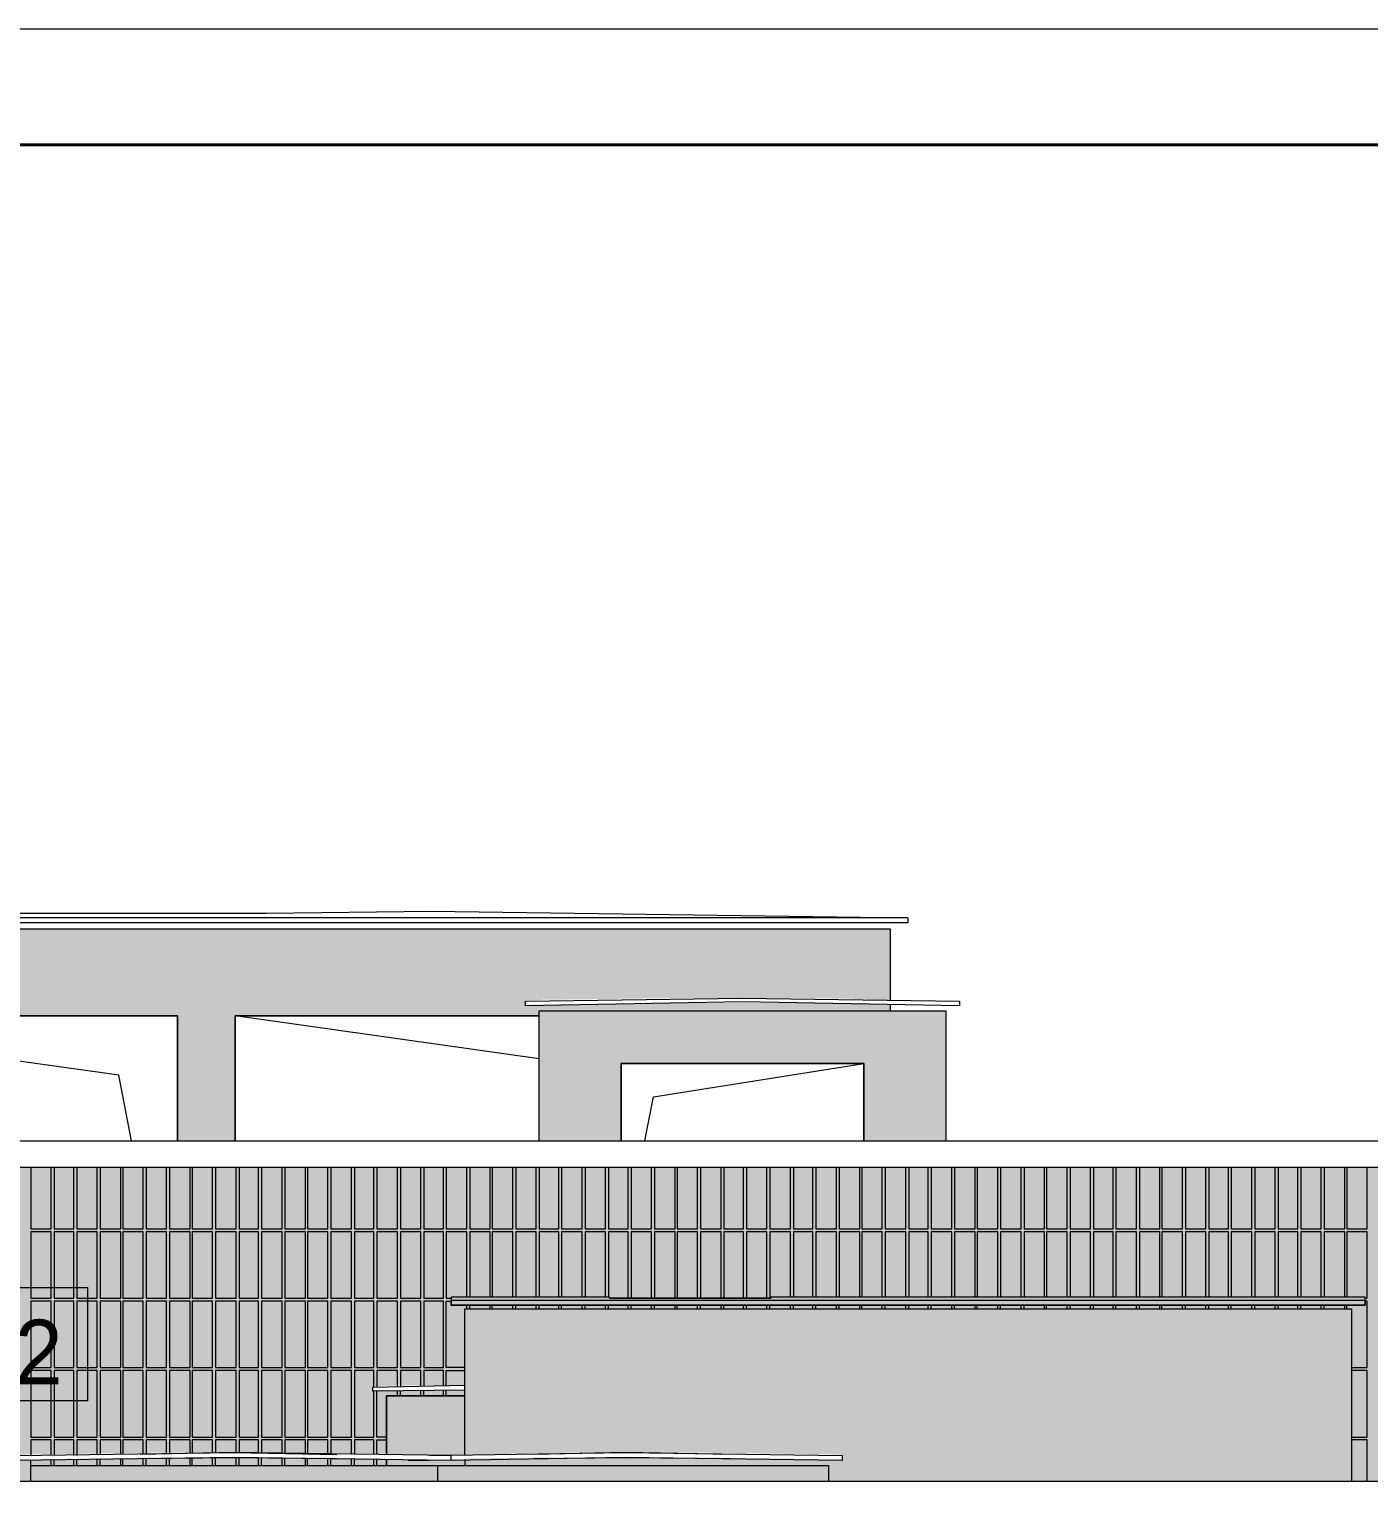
# Model space of a CAD drawing. Header units: millimetres. Extents: x -28928 to 100580, y -22867 to 36490.
# Drawn here: x 62260 to 68056, y 30148 to 36490 of the extents above; entities that cross this region are included whole.
import ezdxf

# ---------------------------------------------------------------- set-up
doc = ezdxf.new("R2010")
doc.units = ezdxf.units.MM
doc.layers.add('PDF _Геометрия', color=7, linetype='Continuous', true_color=0x8f8e8d)
doc.layers.add('PDF _Сплошная заливка', color=7, linetype='Continuous', true_color=0xffffff)
doc.layers.add('PDF _Текст', color=7, linetype='Continuous')

msp = doc.modelspace()

# ---------------------------------------------------------------- hatches: boundary and pattern name
at = {"layer": 'PDF _Сплошная заливка', "true_color": 0x383e42, "transparency": 33554559}
for points in [[(64466.4, 32242.6), (65879.5, 32242.6), (65879.5, 32276.4), (65029.1, 32276.4), (64720.3, 32272.2), (64407.2, 32268), (64407.2, 32289.1), (65050.3, 32297.6), (65625.7, 32297.6), (65879.5, 32293.4), (65879.5, 32598), (60172.2, 32598), (60172.2, 31679.9), (60811.1, 31679.9), (60811.1, 32221.4), (62901.1, 32221.4), (62901.1, 31679.9), (63150.7, 31679.9), (63150.7, 32221.4), (64466.4, 32221.4)], [(65871.1, 32014.1), (65871.1, 31679.9), (66120.6, 31679.9), (66120.6, 32242.6), (64466.4, 32242.6), (64466.4, 31679.9), (64821.8, 31679.9), (64821.8, 32014.1)], [(64491.8, 30309.1), (64144.9, 30304.9), (64144.9, 30275.3), (65718.7, 30275.3), (65718.7, 30207.6), (67876.4, 30207.6), (67876.4, 30952.2), (64144.9, 30952.2), (64144.9, 30321.8), (64610.3, 30330.3), (65151.8, 30330.3), (65778, 30321.8), (65778, 30300.7), (65151.8, 30309.1)]]:
    msp.add_hatch(color=250, dxfattribs=at).paths.add_polyline_path(points)
h = msp.add_hatch(color=250, dxfattribs=at)
h.paths.add_polyline_path([(65879.5, 32289.1), (65985.3, 32289.1), (65985.3, 32598), (65879.5, 32598)])
h.paths.add_polyline_path([(65985.3, 32272.2), (65879.5, 32272.2), (65879.5, 32242.6), (65985.3, 32242.6)])
at = {"layer": 'PDF _Сплошная заливка', "true_color": 0xfae100, "transparency": 33554559}
h = msp.add_hatch(color=2, dxfattribs=at)
h.paths.add_polyline_path([(53386.1, 31434.5), (53386.1, 31003), (53394.5, 31003), (53733, 30664.5), (53733, 31091.8), (53390.3, 31434.5)])
h.paths.add_polyline_path([(53593.4, 30343), (53597.6, 30338.7), (53597.6, 30343)])
h.paths.add_polyline_path([(53589.1, 30347.2), (53593.4, 30343), (53593.4, 30347.2)])
h.paths.add_polyline_path([(53584.9, 30351.4), (53589.1, 30347.2), (53589.1, 30351.4)])
h.paths.add_polyline_path([(53580.7, 30355.7), (53584.9, 30351.4), (53584.9, 30355.7)])
h.paths.add_polyline_path([(53576.4, 30359.9), (53580.7, 30355.7), (53580.7, 30359.9)])
h.paths.add_polyline_path([(53572.2, 30364.1), (53576.4, 30359.9), (53576.4, 30364.1)])
h.paths.add_polyline_path([(53568, 30368.4), (53572.2, 30364.1), (53572.2, 30368.4)])
h.paths.add_polyline_path([(53563.7, 30372.6), (53568, 30368.4), (53568, 30372.6)])
h.paths.add_polyline_path([(53559.5, 30376.8), (53563.7, 30372.6), (53563.7, 30376.8)])
h.paths.add_polyline_path([(53555.3, 30381), (53559.5, 30376.8), (53559.5, 30381)])
h.paths.add_polyline_path([(53551.1, 30385.3), (53555.3, 30381), (53555.3, 30385.3)])
h.paths.add_polyline_path([(53546.8, 30389.5), (53551.1, 30385.3), (53551.1, 30389.5)])
h.paths.add_polyline_path([(53542.6, 30393.7), (53546.8, 30389.5), (53546.8, 30393.7)])
h.paths.add_polyline_path([(53538.4, 30398), (53542.6, 30393.7), (53542.6, 30398)])
h.paths.add_polyline_path([(53534.1, 30402.2), (53538.4, 30398), (53538.4, 30402.2)])
h.paths.add_polyline_path([(53529.9, 30406.4), (53534.1, 30402.2), (53534.1, 30406.4)])
h.paths.add_polyline_path([(53525.7, 30410.7), (53529.9, 30406.4), (53529.9, 30410.7)])
h.paths.add_polyline_path([(53521.4, 30414.9), (53525.7, 30410.7), (53525.7, 30414.9)])
h.paths.add_polyline_path([(53517.2, 30419.1), (53521.4, 30414.9), (53521.4, 30419.1)])
h.paths.add_polyline_path([(53513, 30423.4), (53517.2, 30419.1), (53517.2, 30423.4)])
h.paths.add_polyline_path([(53508.7, 30427.6), (53513, 30423.4), (53513, 30427.6)])
h.paths.add_polyline_path([(53504.5, 30431.8), (53508.7, 30427.6), (53508.7, 30431.8)])
h.paths.add_polyline_path([(53500.3, 30436), (53504.5, 30431.8), (53504.5, 30436)])
h.paths.add_polyline_path([(53496.1, 30440.3), (53500.3, 30436), (53500.3, 30440.3)])
h.paths.add_polyline_path([(53491.8, 30444.5), (53496.1, 30440.3), (53496.1, 30444.5)])
h.paths.add_polyline_path([(53487.6, 30448.7), (53491.8, 30444.5), (53491.8, 30448.7)])
h.paths.add_polyline_path([(53483.4, 30453), (53487.6, 30448.7), (53487.6, 30453)])
h.paths.add_polyline_path([(53479.1, 30457.2), (53483.4, 30453), (53483.4, 30457.2)])
h.paths.add_polyline_path([(53474.9, 30461.4), (53479.1, 30457.2), (53479.1, 30461.4)])
h.paths.add_polyline_path([(53470.7, 30465.7), (53474.9, 30461.4), (53474.9, 30465.7)])
h.paths.add_polyline_path([(53466.4, 30469.9), (53470.7, 30465.7), (53470.7, 30469.9)])
h.paths.add_polyline_path([(53462.2, 30474.1), (53466.4, 30469.9), (53466.4, 30474.1)])
h.paths.add_polyline_path([(53458, 30478.4), (53462.2, 30474.1), (53462.2, 30478.4)])
h.paths.add_polyline_path([(53453.7, 30482.6), (53458, 30478.4), (53458, 30482.6)])
h.paths.add_polyline_path([(53449.5, 30486.8), (53453.7, 30482.6), (53453.7, 30486.8)])
h.paths.add_polyline_path([(53445.3, 30491), (53449.5, 30486.8), (53449.5, 30491)])
h.paths.add_polyline_path([(53441.1, 30495.3), (53445.3, 30491), (53445.3, 30495.3)])
h.paths.add_polyline_path([(53436.8, 30499.5), (53441.1, 30495.3), (53441.1, 30499.5)])
h.paths.add_polyline_path([(53432.6, 30503.7), (53436.8, 30499.5), (53436.8, 30503.7)])
h.paths.add_polyline_path([(53428.4, 30508), (53432.6, 30503.7), (53432.6, 30508)])
h.paths.add_polyline_path([(53424.1, 30512.2), (53428.4, 30508), (53428.4, 30512.2)])
h.paths.add_polyline_path([(53419.9, 30516.4), (53424.1, 30512.2), (53424.1, 30516.4)])
h.paths.add_polyline_path([(53415.7, 30520.7), (53419.9, 30516.4), (53419.9, 30520.7)])
h.paths.add_polyline_path([(53411.4, 30524.9), (53415.7, 30520.7), (53415.7, 30524.9)])
h.paths.add_polyline_path([(53407.2, 30529.1), (53411.4, 30524.9), (53411.4, 30529.1)])
h.paths.add_polyline_path([(69488.4, 30486.8), (69488.4, 30474.1), (69793, 30474.1), (69793, 30486.8)])
h.paths.add_polyline_path([(53716.1, 30220.3), (53720.3, 30216), (53720.3, 30220.3)])
h.paths.add_polyline_path([(53711.8, 30224.5), (53716.1, 30220.3), (53716.1, 30224.5)])
h.paths.add_polyline_path([(53707.6, 30228.7), (53711.8, 30224.5), (53711.8, 30228.7)])
h.paths.add_polyline_path([(53703.4, 30233), (53707.6, 30228.7), (53707.6, 30233)])
h.paths.add_polyline_path([(53699.1, 30237.2), (53703.4, 30233), (53703.4, 30237.2)])
h.paths.add_polyline_path([(53694.9, 30241.4), (53699.1, 30237.2), (53699.1, 30241.4)])
h.paths.add_polyline_path([(53690.7, 30245.7), (53694.9, 30241.4), (53694.9, 30245.7)])
h.paths.add_polyline_path([(53686.4, 30249.9), (53690.7, 30245.7), (53690.7, 30249.9)])
h.paths.add_polyline_path([(53682.2, 30254.1), (53686.4, 30249.9), (53686.4, 30254.1)])
h.paths.add_polyline_path([(53678, 30258.4), (53682.2, 30254.1), (53682.2, 30258.4)])
h.paths.add_polyline_path([(53673.7, 30262.6), (53678, 30258.4), (53678, 30262.6)])
h.paths.add_polyline_path([(53669.5, 30266.8), (53673.7, 30262.6), (53673.7, 30266.8)])
h.paths.add_polyline_path([(53665.3, 30271), (53669.5, 30266.8), (53669.5, 30271)])
h.paths.add_polyline_path([(53661.1, 30275.3), (53665.3, 30271), (53665.3, 30275.3)])
h.paths.add_polyline_path([(53656.8, 30279.5), (53661.1, 30275.3), (53661.1, 30279.5)])
h.paths.add_polyline_path([(53652.6, 30283.7), (53656.8, 30279.5), (53656.8, 30283.7)])
h.paths.add_polyline_path([(53648.4, 30288), (53652.6, 30283.7), (53652.6, 30288)])
h.paths.add_polyline_path([(53644.1, 30292.2), (53648.4, 30288), (53648.4, 30292.2)])
h.paths.add_polyline_path([(53639.9, 30296.4), (53644.1, 30292.2), (53644.1, 30296.4)])
h.paths.add_polyline_path([(53635.7, 30300.7), (53639.9, 30296.4), (53639.9, 30300.7)])
h.paths.add_polyline_path([(53631.4, 30304.9), (53635.7, 30300.7), (53635.7, 30304.9)])
h.paths.add_polyline_path([(53627.2, 30309.1), (53631.4, 30304.9), (53631.4, 30309.1)])
h.paths.add_polyline_path([(53623, 30313.4), (53627.2, 30309.1), (53627.2, 30313.4)])
h.paths.add_polyline_path([(53618.7, 30317.6), (53623, 30313.4), (53623, 30317.6)])
h.paths.add_polyline_path([(53614.5, 30321.8), (53618.7, 30317.6), (53618.7, 30321.8)])
h.paths.add_polyline_path([(53610.3, 30326), (53614.5, 30321.8), (53614.5, 30326)])
h.paths.add_polyline_path([(53606.1, 30330.3), (53610.3, 30326), (53610.3, 30330.3)])
h.paths.add_polyline_path([(53601.8, 30334.5), (53606.1, 30330.3), (53606.1, 30334.5)])
h.paths.add_polyline_path([(69488.4, 30664.5), (69488.4, 30656), (69793, 30656), (69793, 30664.5)])
h.paths.add_polyline_path([(69488.4, 30427.6), (69488.4, 30414.9), (69793, 30414.9), (69793, 30427.6)])
h.paths.add_polyline_path([(53386.1, 30948), (53386.1, 30537.6), (53407.2, 30537.6), (53733, 30211.8), (53733, 30609.5), (53394.5, 30948)])
h.paths.add_polyline_path([(69488.4, 30546), (69488.4, 30537.6), (69793, 30537.6), (69793, 30546)])
h.paths.add_polyline_path([(51960.3, 31421.8), (51960.3, 31400.7), (52633, 31400.7), (52633, 31421.8)])
h.paths.add_polyline_path([(69488.4, 30605.3), (69488.4, 30596.8), (69793, 30596.8), (69793, 30605.3)])
h.paths.add_polyline_path([(52793.7, 31434.5), (52793.7, 31421.8), (52671.1, 31421.8), (52671.1, 31400.7), (52734.5, 31400.7), (52734.5, 31007.2), (53348, 31007.2), (53348, 31434.5)])
h.paths.add_polyline_path([(69488.4, 30728), (69488.4, 30715.3), (69793, 30715.3), (69793, 30728)])
h.paths.add_polyline_path([(54101.1, 30207.6), (54101.1, 30237.2), (53775.3, 30563), (53771.1, 30563), (53771.1, 30207.6)])
h.paths.add_polyline_path([(69488.4, 30795.7), (69488.4, 30774.5), (69793, 30774.5), (69793, 30795.7)])
h.paths.add_polyline_path([(70186.4, 30296.4), (68223.4, 30296.4), (68223.4, 30330.3), (68841.1, 30330.3), (69090.7, 30326), (69090.7, 30330.3), (69094.9, 30359.9), (69196.4, 30368.4), (69158.4, 30372.6), (69166.8, 30376.8), (69204.9, 30414.9), (69399.5, 30414.9), (69399.5, 30427.6), (69158.4, 30431.8), (69166.8, 30436), (69204.9, 30474.1), (69399.5, 30474.1), (69399.5, 30486.8), (69158.4, 30491), (69204.9, 30537.6), (69399.5, 30537.6), (69399.5, 30546), (69158.4, 30550.3), (69204.9, 30596.8), (69399.5, 30596.8), (69399.5, 30605.3), (69158.4, 30609.5), (69204.9, 30656), (69399.5, 30656), (69399.5, 30668.7), (69158.4, 30673), (69166.8, 30677.2), (69204.9, 30715.3), (69399.5, 30715.3), (69399.5, 30728), (69158.4, 30732.2), (69166.8, 30736.4), (69204.9, 30774.5), (69399.5, 30774.5), (69399.5, 30795.7), (69116.1, 30799.9), (69120.3, 30850.7), (69133, 30854.9), (69141.4, 30859.1), (69154.1, 30863.4), (69171.1, 30871.8), (69183.7, 30876), (69192.2, 30880.3), (69204.9, 30884.5), (69221.8, 30893), (69234.5, 30897.2), (69251.4, 30905.7), (69264.1, 30909.9), (69272.6, 30914.1), (69285.3, 30918.4), (69302.2, 30926.8), (69314.9, 30931), (69323.4, 30935.3), (69336.1, 30939.5), (69353, 30948), (69365.7, 30952.2), (69382.6, 30960.7), (69395.3, 30964.9), (69403.7, 30969.1), (69416.4, 30973.4), (69433.4, 30981.8), (69446.1, 30986), (69454.5, 30990.3), (69467.2, 30994.5), (69484.1, 31003), (69496.8, 31007.2), (69513.7, 31015.7), (69526.4, 31019.9), (69534.9, 31024.1), (69547.6, 31028.4), (69564.5, 31036.8), (69577.2, 31041), (69585.7, 31045.3), (69598.4, 31049.5), (69615.3, 31058), (69628, 31062.2), (69636.4, 31066.4), (69657.6, 31066.4), (69666.1, 31062.2), (69678.7, 31058), (69695.7, 31049.5), (69708.4, 31045.3), (69725.3, 31036.8), (69738, 31032.6), (69746.4, 31028.4), (69759.1, 31024.1), (69776.1, 31015.7), (69788.7, 31011.4), (69805.7, 31003), (69818.4, 30998.7), (69835.3, 30990.3), (69848, 30986), (69856.4, 30981.8), (69869.1, 30977.6), (69886.1, 30969.1), (69898.7, 30964.9), (69915.7, 30956.4), (69928.4, 30952.2), (69945.3, 30943.7), (69958, 30939.5), (69966.4, 30935.3), (69979.1, 30931), (69996.1, 30922.6), (70008.7, 30918.4), (70025.7, 30909.9), (70038.4, 30905.7), (70055.3, 30897.2), (70068, 30893), (70076.4, 30888.7), (70089.1, 30884.5), (70106.1, 30876), (70118.7, 30871.8), (70135.7, 30863.4), (70148.4, 30859.1), (70165.3, 30850.7), (70165.3, 30795.7), (69886.1, 30795.7), (69886.1, 30774.5), (70084.9, 30774.5), (70127.2, 30732.2), (69886.1, 30728), (69886.1, 30715.3), (70080.7, 30715.3), (70127.2, 30668.7), (69886.1, 30664.5), (69886.1, 30656), (70080.7, 30656), (70127.2, 30609.5), (69886.1, 30605.3), (69886.1, 30596.8), (70080.7, 30596.8), (70127.2, 30550.3), (69886.1, 30546), (69886.1, 30537.6), (70080.7, 30537.6), (70127.2, 30491), (69886.1, 30486.8), (69886.1, 30474.1), (70084.9, 30474.1), (70127.2, 30431.8), (69886.1, 30427.6), (69886.1, 30414.9), (70080.7, 30414.9), (70127.2, 30368.4), (70135.7, 30364.1), (70186.4, 30359.9), (70186.4, 31565.7), (51380.7, 31565.7), (51380.7, 31451.4), (51879.9, 31455.7), (51901.1, 31476.8), (53403, 31476.8), (53411.4, 31472.6), (54253.4, 30630.7), (54228, 30605.3), (54219.5, 30601), (54219.5, 30605.3), (54147.6, 30677.2), (54143.4, 30677.2), (54143.4, 30249.9), (54147.6, 30249.9), (54185.7, 30211.8), (55823, 30207.6), (55823, 30351.4), (58721.1, 30351.4), (58721.1, 30372.6), (55759.5, 30372.6), (55759.5, 30406.4), (56406.8, 30406.4), (56406.8, 30398), (57155.7, 30398), (57155.7, 30406.4), (58052.6, 30406.4), (58052.6, 30398), (58721.1, 30398), (58721.1, 30723.7), (59956.4, 30723.7), (59956.4, 30207.6), (62266.4, 30207.6), (62266.4, 30275.3), (63806.4, 30275.3), (63806.4, 30304.9), (63476.4, 30309.1), (62833.4, 30309.1), (62207.2, 30300.7), (62207.2, 30321.8), (62833.4, 30330.3), (63476.4, 30330.3), (63806.4, 30326), (63806.4, 30575.7), (64144.9, 30575.7), (64144.9, 30601), (63747.2, 30601), (63747.2, 30618), (63946.1, 30622.2), (64144.9, 30622.2), (64144.9, 30952.2), (67982.2, 30952.2), (67982.2, 30207.6), (68282.6, 30207.6), (68282.6, 30275.3), (70173.7, 30275.3), (70173.7, 30207.6), (70186.4, 30207.6)])
h.paths.add_polyline_path([(52734.5, 30964.9), (52734.5, 30537.6), (53348, 30537.6), (53348, 30964.9)])
h.paths.add_polyline_path([(51846.1, 31421.8), (51380.7, 31421.8), (51380.7, 31400.7), (51829.1, 31404.9)])
h.paths.add_polyline_path([(53775.3, 31045.3), (53775.3, 30618), (53779.5, 30618), (54101.1, 30296.4), (54101.1, 30723.7), (53779.5, 31045.3)])
h.paths.add_polyline_path([(53542.6, 30207.6), (53542.6, 30211.8), (53538.4, 30211.8)])
h.paths.add_polyline_path([(53534.1, 30216), (53534.1, 30220.3), (53529.9, 30220.3)])
h.paths.add_polyline_path([(53538.4, 30211.8), (53538.4, 30216), (53534.1, 30216)])
h.paths.add_polyline_path([(51905.3, 31421.8), (51892.6, 31409.1), (51884.1, 31404.9), (51922.2, 31400.7), (51922.2, 31421.8)])
h.paths.add_polyline_path([(53348, 30406.4), (53352.2, 30414.9), (53348, 30414.9)])
h.paths.add_polyline_path([(53398.7, 30520.7), (53403, 30529.1), (53407.2, 30533.4), (52958.7, 30533.4), (53398.7, 30529.1)])
h.paths.add_polyline_path([(53394.5, 30512.2), (53398.7, 30520.7), (53394.5, 30520.7)])
h.paths.add_polyline_path([(53390.3, 30503.7), (53394.5, 30512.2), (53390.3, 30512.2)])
h.paths.add_polyline_path([(53386.1, 30491), (53390.3, 30503.7), (53386.1, 30503.7)])
h.paths.add_polyline_path([(53381.8, 30482.6), (53386.1, 30491), (53381.8, 30491)])
h.paths.add_polyline_path([(53377.6, 30474.1), (53381.8, 30482.6), (53377.6, 30482.6)])
h.paths.add_polyline_path([(53373.4, 30461.4), (53377.6, 30474.1), (53373.4, 30474.1)])
h.paths.add_polyline_path([(53369.1, 30453), (53373.4, 30461.4), (53369.1, 30461.4)])
h.paths.add_polyline_path([(53364.9, 30444.5), (53369.1, 30453), (53364.9, 30453)])
h.paths.add_polyline_path([(53360.7, 30431.8), (53364.9, 30444.5), (53360.7, 30444.5)])
h.paths.add_polyline_path([(53356.4, 30423.4), (53360.7, 30431.8), (53356.4, 30431.8)])
h.paths.add_polyline_path([(53352.2, 30414.9), (53356.4, 30423.4), (53352.2, 30423.4)])
h.paths.add_polyline_path([(53521.4, 30228.7), (53521.4, 30233), (53517.2, 30233)])
h.paths.add_polyline_path([(53356.4, 30393.7), (53356.4, 30398), (53352.2, 30398)])
h.paths.add_polyline_path([(53360.7, 30389.5), (53360.7, 30393.7), (53356.4, 30393.7)])
h.paths.add_polyline_path([(53364.9, 30385.3), (53364.9, 30389.5), (53360.7, 30389.5)])
h.paths.add_polyline_path([(53369.1, 30381), (53369.1, 30385.3), (53364.9, 30385.3)])
h.paths.add_polyline_path([(53373.4, 30376.8), (53373.4, 30381), (53369.1, 30381)])
h.paths.add_polyline_path([(53377.6, 30372.6), (53377.6, 30376.8), (53373.4, 30376.8)])
h.paths.add_polyline_path([(53381.8, 30368.4), (53381.8, 30372.6), (53377.6, 30372.6)])
h.paths.add_polyline_path([(53386.1, 30364.1), (53386.1, 30368.4), (53381.8, 30368.4)])
h.paths.add_polyline_path([(53390.3, 30359.9), (53390.3, 30364.1), (53386.1, 30364.1)])
h.paths.add_polyline_path([(53394.5, 30355.7), (53394.5, 30359.9), (53390.3, 30359.9)])
h.paths.add_polyline_path([(53398.7, 30351.4), (53398.7, 30355.7), (53394.5, 30355.7)])
h.paths.add_polyline_path([(53403, 30347.2), (53403, 30351.4), (53398.7, 30351.4)])
h.paths.add_polyline_path([(53407.2, 30343), (53407.2, 30347.2), (53403, 30347.2)])
h.paths.add_polyline_path([(53411.4, 30338.7), (53411.4, 30343), (53407.2, 30343)])
h.paths.add_polyline_path([(53415.7, 30334.5), (53415.7, 30338.7), (53411.4, 30338.7)])
h.paths.add_polyline_path([(53419.9, 30330.3), (53419.9, 30334.5), (53415.7, 30334.5)])
h.paths.add_polyline_path([(53424.1, 30326), (53424.1, 30330.3), (53419.9, 30330.3)])
h.paths.add_polyline_path([(53428.4, 30321.8), (53428.4, 30326), (53424.1, 30326)])
h.paths.add_polyline_path([(53432.6, 30317.6), (53432.6, 30321.8), (53428.4, 30321.8)])
h.paths.add_polyline_path([(53436.8, 30313.4), (53436.8, 30317.6), (53432.6, 30317.6)])
h.paths.add_polyline_path([(53441.1, 30309.1), (53441.1, 30313.4), (53436.8, 30313.4)])
h.paths.add_polyline_path([(53445.3, 30304.9), (53445.3, 30309.1), (53441.1, 30309.1)])
h.paths.add_polyline_path([(53449.5, 30300.7), (53449.5, 30304.9), (53445.3, 30304.9)])
h.paths.add_polyline_path([(53453.7, 30296.4), (53453.7, 30300.7), (53449.5, 30300.7)])
h.paths.add_polyline_path([(53458, 30292.2), (53458, 30296.4), (53453.7, 30296.4)])
h.paths.add_polyline_path([(53462.2, 30288), (53462.2, 30292.2), (53458, 30292.2)])
h.paths.add_polyline_path([(53466.4, 30283.7), (53466.4, 30288), (53462.2, 30288)])
h.paths.add_polyline_path([(53470.7, 30279.5), (53470.7, 30283.7), (53466.4, 30283.7)])
h.paths.add_polyline_path([(53474.9, 30275.3), (53474.9, 30279.5), (53470.7, 30279.5)])
h.paths.add_polyline_path([(53479.1, 30271), (53479.1, 30275.3), (53474.9, 30275.3)])
h.paths.add_polyline_path([(53483.4, 30266.8), (53483.4, 30271), (53479.1, 30271)])
h.paths.add_polyline_path([(53487.6, 30262.6), (53487.6, 30266.8), (53483.4, 30266.8)])
h.paths.add_polyline_path([(53491.8, 30258.4), (53491.8, 30262.6), (53487.6, 30262.6)])
h.paths.add_polyline_path([(53496.1, 30254.1), (53496.1, 30258.4), (53491.8, 30258.4)])
h.paths.add_polyline_path([(53500.3, 30249.9), (53500.3, 30254.1), (53496.1, 30254.1)])
h.paths.add_polyline_path([(53504.5, 30245.7), (53504.5, 30249.9), (53500.3, 30249.9)])
h.paths.add_polyline_path([(53508.7, 30241.4), (53508.7, 30245.7), (53504.5, 30245.7)])
h.paths.add_polyline_path([(53513, 30237.2), (53513, 30241.4), (53508.7, 30241.4)])
h.paths.add_polyline_path([(53517.2, 30233), (53517.2, 30237.2), (53513, 30237.2)])
h.paths.add_polyline_path([(52734.5, 30398), (52734.5, 30207.6), (53293, 30207.6), (53293, 30393.7), (53343.7, 30393.7), (53343.7, 30207.6), (53534.1, 30211.8), (53525.7, 30220.3), (53529.9, 30224.5), (53525.7, 30228.7), (53521.4, 30228.7), (53517.2, 30224.5), (53517.2, 30228.7), (53348, 30398), (53352.2, 30402.2), (53348, 30406.4), (53343.7, 30406.4), (53343.7, 30398), (53140.7, 30402.2), (53128, 30402.2), (52865.7, 30398), (52865.7, 30402.2), (52857.2, 30402.2)])
at = {"layer": 'PDF _Сплошная заливка', "true_color": 0x383e42, "transparency": 33554559}
h = msp.add_hatch(color=250, dxfattribs=at)
h.paths.add_polyline_path([(63963, 30321.8), (64144.9, 30317.6), (64144.9, 30575.7), (63806.4, 30575.7), (63806.4, 30321.8)])
h.paths.add_polyline_path([(63899.5, 30300.7), (63806.4, 30300.7), (63806.4, 30275.3), (64144.9, 30275.3), (64144.9, 30300.7), (64085.7, 30300.7), (63899.5, 30296.4)])

# ---------------------------------------------------------------- linework, layer by layer
at = {"layer": 'PDF _Геометрия', "color": 7, "lineweight": 18}
msp.add_lwpolyline([(97077.2, 36490.3), (-28927.8, 36490.3), (-28927.8, -22867.4), (97077.2, -22867.4)], dxfattribs=at)
at = {"layer": 'PDF _Геометрия', "color": 7, "lineweight": 40}
msp.add_lwpolyline([(96590.7, 35991), (96590.7, -22368.2), (-26930.9, -22368.2), (-26930.9, 35991)], close=True, dxfattribs=at)
at = {"layer": 'PDF _Геометрия', "color": 7, "lineweight": 9}
for points in [[(59994.5, 32665.7), (63286.1, 32665.7), (64001.1, 32674.1), (66061.4, 32644.5), (66061.4, 32623.4), (59994.5, 32623.4), (59994.5, 32644.5)], [(64407.2, 32284.9), (65346.4, 32297.6), (66285.7, 32284.9), (66285.7, 32263.7), (65346.4, 32280.7), (64407.2, 32263.7)], [(60811.1, 32221.4), (60811.1, 31679.9), (60811.1, 32221.4), (62901.1, 32221.4), (62901.1, 31679.9), (62901.1, 32221.4)], [(63150.7, 32221.4), (63150.7, 31679.9), (63150.7, 32221.4), (64466.4, 32221.4)], [(65871.1, 32014.1), (64821.8, 32014.1), (64821.8, 31679.9), (64821.8, 32014.1), (65871.1, 32014.1), (65871.1, 31679.9)], [(61272.2, 31045.3), (62511.8, 31045.3), (62511.8, 30554.5), (61272.2, 30554.5)], [(64085.7, 30990.3), (68041.4, 30990.3), (68041.4, 31003), (65469.1, 31003), (65469.1, 30998.7), (64771.1, 30998.7), (64771.1, 31003), (64085.7, 31003)], [(64144.9, 30575.7), (63806.4, 30575.7), (63806.4, 30321.8), (63806.4, 30575.7)], [(63806.4, 30300.7), (63806.4, 30275.3)]]:
    msp.add_lwpolyline(points, close=True, dxfattribs=at)
for points in [[(66061.4, 32644.5), (59994.5, 32644.5), (59994.5, 32623.4), (61940.7, 32623.4)], [(60066.4, 31679.9), (60066.4, 32598), (60172.2, 32598), (65879.5, 32598), (65985.3, 32598), (65985.3, 32289.1)], [(62702.2, 31679.9), (62647.2, 31963.4), (60811.1, 32221.4)], [(64466.4, 32035.3), (63150.7, 32221.4)], [(64466.4, 31679.9), (64466.4, 32242.6), (66120.7, 32242.6), (66226.4, 32242.6), (66226.4, 31679.9)], [(65985.3, 32268), (65985.3, 32242.6)], [(64923.4, 31679.9), (64961.4, 31870.3), (65871.1, 32014.1)], [(51300.3, 31565.7), (51300.3, 31679.9), (70245.7, 31679.9), (70245.7, 31565.7)], [(51300.3, 31679.9), (51300.3, 31565.7), (70245.7, 31565.7), (70245.7, 31679.9)], [(68041.4, 30990.3), (68041.4, 30969.1), (64085.7, 30969.1), (64085.7, 30986)], [(64085.7, 30990.3), (64085.7, 30969.1), (68041.4, 30969.1), (68041.4, 30986)], [(64144.9, 30317.6), (64144.9, 30952.2), (67876.4, 30952.2), (67982.2, 30952.2), (67982.2, 30207.6)], [(64771.1, 30998.7), (65469.1, 30998.7)], [(67982.2, 30719.5), (67982.2, 30389.5)], [(64144.9, 30601), (63747.2, 30596.8), (63747.2, 30613.7), (64144.9, 30622.2)], [(62740.3, 30304.9), (63146.4, 30309.1), (62207.2, 30296.4), (62207.2, 30317.6), (63146.4, 30330.3), (62740.3, 30321.8)], [(64085.7, 30296.4), (64085.7, 30317.6), (63146.4, 30330.3), (63590.7, 30321.8)], [(63992.6, 30317.6), (64838.7, 30330.3), (64445.3, 30321.8)], [(65295.7, 30321.8), (64838.7, 30330.3), (65778, 30317.6), (65778, 30296.4), (64838.7, 30309.1), (65295.7, 30304.9)], [(62266.4, 30207.6), (62266.4, 30275.3), (63920.7, 30275.3), (64026.4, 30275.3), (64026.4, 30207.6)], [(64445.3, 30304.9), (64838.7, 30309.1), (64085.7, 30296.4), (63146.4, 30309.1), (63590.7, 30304.9)], [(63992.6, 30296.4), (63899.5, 30296.4)], [(63899.5, 30296.4), (63899.5, 30296.4)], [(63963, 30275.3), (65613, 30275.3), (65718.7, 30275.3), (65718.7, 30207.6)], [(64144.9, 30300.7), (64144.9, 30275.3)], [(82320.3, 30089.1), (82320.3, 30207.6), (82320.3, 30089.1), (-21934.3, 30089.1), (-21934.3, 30207.6), (82320.3, 30207.6)]]:
    msp.add_lwpolyline(points, dxfattribs=at)
at = {"layer": 'PDF _Геометрия', "color": 253, "lineweight": 9, "true_color": 0xada988}
for points in [[(62266.4, 31565.7), (62266.4, 31299.1), (62355.3, 31299.1), (62355.3, 31565.7)], [(62368, 31565.7), (62368, 31299.1), (62452.6, 31299.1), (62452.6, 31565.7)], [(62465.3, 31565.7), (62465.3, 31299.1), (62554.1, 31299.1), (62554.1, 31565.7)], [(62566.8, 31565.7), (62566.8, 31299.1), (62655.7, 31299.1), (62655.7, 31565.7)], [(62664.1, 31565.7), (62664.1, 31299.1), (62753, 31299.1), (62753, 31565.7)], [(62765.7, 31565.7), (62765.7, 31299.1), (62854.5, 31299.1), (62854.5, 31565.7)], [(62867.2, 31565.7), (62867.2, 31299.1), (62956.1, 31299.1), (62956.1, 31565.7)], [(62964.5, 31565.7), (62964.5, 31299.1), (63053.4, 31299.1), (63053.4, 31565.7)], [(63066.1, 31565.7), (63066.1, 31299.1), (63154.9, 31299.1), (63154.9, 31565.7)], [(63167.6, 31565.7), (63167.6, 31299.1), (63252.2, 31299.1), (63252.2, 31565.7)], [(63264.9, 31565.7), (63264.9, 31299.1), (63353.7, 31299.1), (63353.7, 31565.7)], [(63366.4, 31565.7), (63366.4, 31299.1), (63455.3, 31299.1), (63455.3, 31565.7)], [(63463.7, 31565.7), (63463.7, 31299.1), (63552.6, 31299.1), (63552.6, 31565.7)], [(63565.3, 31565.7), (63565.3, 31299.1), (63654.1, 31299.1), (63654.1, 31565.7)], [(63666.8, 31565.7), (63666.8, 31299.1), (63751.4, 31299.1), (63751.4, 31565.7)], [(63764.1, 31565.7), (63764.1, 31299.1), (63853, 31299.1), (63853, 31565.7)], [(63865.7, 31565.7), (63865.7, 31299.1), (63954.5, 31299.1), (63954.5, 31565.7)], [(63967.2, 31565.7), (63967.2, 31299.1), (64051.8, 31299.1), (64051.8, 31565.7)], [(64064.5, 31565.7), (64064.5, 31299.1), (64153.4, 31299.1), (64153.4, 31565.7)], [(64166.1, 31565.7), (64166.1, 31299.1), (64254.9, 31299.1), (64254.9, 31565.7)], [(64263.4, 31565.7), (64263.4, 31299.1), (64352.2, 31299.1), (64352.2, 31565.7)], [(64364.9, 31565.7), (64364.9, 31299.1), (64453.7, 31299.1), (64453.7, 31565.7)], [(64466.4, 31565.7), (64466.4, 31299.1), (64551.1, 31299.1), (64551.1, 31565.7)], [(64563.7, 31565.7), (64563.7, 31299.1), (64652.6, 31299.1), (64652.6, 31565.7)], [(64665.3, 31565.7), (64665.3, 31299.1), (64754.1, 31299.1), (64754.1, 31565.7)], [(64766.8, 31565.7), (64766.8, 31299.1), (64851.4, 31299.1), (64851.4, 31565.7)], [(64864.1, 31565.7), (64864.1, 31299.1), (64953, 31299.1), (64953, 31565.7)], [(64965.7, 31565.7), (64965.7, 31299.1), (65054.5, 31299.1), (65054.5, 31565.7)], [(65063, 31565.7), (65063, 31299.1), (65151.8, 31299.1), (65151.8, 31565.7)], [(65164.5, 31565.7), (65164.5, 31299.1), (65253.4, 31299.1), (65253.4, 31565.7)], [(65266.1, 31565.7), (65266.1, 31299.1), (65350.7, 31299.1), (65350.7, 31565.7)], [(65363.4, 31565.7), (65363.4, 31299.1), (65452.2, 31299.1), (65452.2, 31565.7)], [(65464.9, 31565.7), (65464.9, 31299.1), (65553.7, 31299.1), (65553.7, 31565.7)], [(65566.4, 31565.7), (65566.4, 31299.1), (65651.1, 31299.1), (65651.1, 31565.7)], [(65663.7, 31565.7), (65663.7, 31299.1), (65752.6, 31299.1), (65752.6, 31565.7)], [(65765.3, 31565.7), (65765.3, 31299.1), (65854.1, 31299.1), (65854.1, 31565.7)], [(65862.6, 31565.7), (65862.6, 31299.1), (65951.4, 31299.1), (65951.4, 31565.7)], [(65964.1, 31565.7), (65964.1, 31299.1), (66053, 31299.1), (66053, 31565.7)], [(66065.7, 31565.7), (66065.7, 31299.1), (66150.3, 31299.1), (66150.3, 31565.7)], [(66163, 31565.7), (66163, 31299.1), (66251.8, 31299.1), (66251.8, 31565.7)], [(66264.5, 31565.7), (66264.5, 31299.1), (66353.4, 31299.1), (66353.4, 31565.7)], [(66361.8, 31565.7), (66361.8, 31299.1), (66450.7, 31299.1), (66450.7, 31565.7)], [(66463.4, 31565.7), (66463.4, 31299.1), (66552.2, 31299.1), (66552.2, 31565.7)], [(66564.9, 31565.7), (66564.9, 31299.1), (66653.7, 31299.1), (66653.7, 31565.7)], [(66662.2, 31565.7), (66662.2, 31299.1), (66751.1, 31299.1), (66751.1, 31565.7)], [(66763.7, 31565.7), (66763.7, 31299.1), (66852.6, 31299.1), (66852.6, 31565.7)], [(66865.3, 31565.7), (66865.3, 31299.1), (66949.9, 31299.1), (66949.9, 31565.7)], [(66962.6, 31565.7), (66962.6, 31299.1), (67051.4, 31299.1), (67051.4, 31565.7)], [(67064.1, 31565.7), (67064.1, 31299.1), (67153, 31299.1), (67153, 31565.7)], [(67161.4, 31565.7), (67161.4, 31299.1), (67250.3, 31299.1), (67250.3, 31565.7)], [(67263, 31565.7), (67263, 31299.1), (67351.8, 31299.1), (67351.8, 31565.7)], [(67364.5, 31565.7), (67364.5, 31299.1), (67449.1, 31299.1), (67449.1, 31565.7)], [(67461.8, 31565.7), (67461.8, 31299.1), (67550.7, 31299.1), (67550.7, 31565.7)], [(67563.4, 31565.7), (67563.4, 31299.1), (67652.2, 31299.1), (67652.2, 31565.7)], [(67664.9, 31565.7), (67664.9, 31299.1), (67749.5, 31299.1), (67749.5, 31565.7)], [(67762.2, 31565.7), (67762.2, 31299.1), (67851.1, 31299.1), (67851.1, 31565.7)], [(67863.7, 31565.7), (67863.7, 31299.1), (67952.6, 31299.1), (67952.6, 31565.7)], [(67961.1, 31565.7), (67961.1, 31299.1), (68049.9, 31299.1), (68049.9, 31565.7)], [(64153.4, 31003), (64153.4, 31286.4), (64064.5, 31286.4), (64064.5, 30998.7), (64085.7, 30998.7)], [(64254.9, 31003), (64254.9, 31286.4), (64166.1, 31286.4), (64166.1, 31003)], [(64352.2, 31003), (64352.2, 31286.4), (64263.4, 31286.4), (64263.4, 31003)], [(64453.7, 31003), (64453.7, 31286.4), (64364.9, 31286.4), (64364.9, 31003)], [(64551.1, 31003), (64551.1, 31286.4), (64466.4, 31286.4), (64466.4, 31003)], [(64652.6, 31003), (64652.6, 31286.4), (64563.7, 31286.4), (64563.7, 31003)], [(64754.1, 31003), (64754.1, 31286.4), (64665.3, 31286.4), (64665.3, 31003)], [(64851.4, 30998.7), (64851.4, 31286.4), (64766.8, 31286.4), (64766.8, 31003)], [(64953, 30998.7), (64953, 31286.4), (64864.1, 31286.4), (64864.1, 30998.7)], [(65054.5, 30998.7), (65054.5, 31286.4), (64965.7, 31286.4), (64965.7, 30998.7)], [(65151.8, 30998.7), (65151.8, 31286.4), (65063, 31286.4), (65063, 30998.7)], [(65253.4, 30998.7), (65253.4, 31286.4), (65164.5, 31286.4), (65164.5, 30998.7)], [(65350.7, 30998.7), (65350.7, 31286.4), (65266.1, 31286.4), (65266.1, 30998.7)], [(65452.2, 30998.7), (65452.2, 31286.4), (65363.4, 31286.4), (65363.4, 30998.7)], [(65553.7, 31003), (65553.7, 31286.4), (65464.9, 31286.4), (65464.9, 30998.7)], [(65651.1, 31003), (65651.1, 31286.4), (65566.4, 31286.4), (65566.4, 31003)], [(65752.6, 31003), (65752.6, 31286.4), (65663.7, 31286.4), (65663.7, 31003)], [(65854.1, 31003), (65854.1, 31286.4), (65765.3, 31286.4), (65765.3, 31003)], [(65951.4, 31003), (65951.4, 31286.4), (65862.6, 31286.4), (65862.6, 31003)], [(66053, 31003), (66053, 31286.4), (65964.1, 31286.4), (65964.1, 31003)], [(66150.3, 31003), (66150.3, 31286.4), (66065.7, 31286.4), (66065.7, 31003)], [(66251.8, 31003), (66251.8, 31286.4), (66163, 31286.4), (66163, 31003)], [(66353.4, 31003), (66353.4, 31286.4), (66264.5, 31286.4), (66264.5, 31003)], [(66450.7, 31003), (66450.7, 31286.4), (66361.8, 31286.4), (66361.8, 31003)], [(66552.2, 31003), (66552.2, 31286.4), (66463.4, 31286.4), (66463.4, 31003)], [(66653.7, 31003), (66653.7, 31286.4), (66564.9, 31286.4), (66564.9, 31003)], [(66751.1, 31003), (66751.1, 31286.4), (66662.2, 31286.4), (66662.2, 31003)], [(66852.6, 31003), (66852.6, 31286.4), (66763.7, 31286.4), (66763.7, 31003)], [(66949.9, 31003), (66949.9, 31286.4), (66865.3, 31286.4), (66865.3, 31003)], [(67051.4, 31003), (67051.4, 31286.4), (66962.6, 31286.4), (66962.6, 31003)], [(67153, 31003), (67153, 31286.4), (67064.1, 31286.4), (67064.1, 31003)], [(67250.3, 31003), (67250.3, 31286.4), (67161.4, 31286.4), (67161.4, 31003)], [(67351.8, 31003), (67351.8, 31286.4), (67263, 31286.4), (67263, 31003)], [(67449.1, 31003), (67449.1, 31286.4), (67364.5, 31286.4), (67364.5, 31003)], [(67550.7, 31003), (67550.7, 31286.4), (67461.8, 31286.4), (67461.8, 31003)], [(67652.2, 31003), (67652.2, 31286.4), (67563.4, 31286.4), (67563.4, 31003)], [(67749.5, 31003), (67749.5, 31286.4), (67664.9, 31286.4), (67664.9, 31003)], [(67851.1, 31003), (67851.1, 31286.4), (67762.2, 31286.4), (67762.2, 31003)], [(67952.6, 31003), (67952.6, 31286.4), (67863.7, 31286.4), (67863.7, 31003)], [(68041.4, 30998.7), (68049.9, 30998.7), (68049.9, 31286.4), (67961.1, 31286.4), (67961.1, 31003)], [(64144.9, 30698.4), (64064.5, 30698.4), (64064.5, 30986), (64085.7, 30986)], [(64153.4, 30952.2), (64153.4, 30969.1)], [(64166.1, 30952.2), (64166.1, 30969.1)], [(64254.9, 30952.2), (64254.9, 30969.1)], [(64263.4, 30952.2), (64263.4, 30969.1)], [(64352.2, 30952.2), (64352.2, 30969.1)], [(64364.9, 30952.2), (64364.9, 30969.1)], [(64453.7, 30952.2), (64453.7, 30969.1)], [(64466.4, 30952.2), (64466.4, 30969.1)], [(64551.1, 30952.2), (64551.1, 30969.1)], [(64563.7, 30952.2), (64563.7, 30969.1)], [(64652.6, 30952.2), (64652.6, 30969.1)], [(64665.3, 30952.2), (64665.3, 30969.1)], [(64754.1, 30952.2), (64754.1, 30969.1)], [(64766.8, 30952.2), (64766.8, 30969.1)], [(64851.4, 30952.2), (64851.4, 30969.1)], [(64864.1, 30952.2), (64864.1, 30969.1)], [(64953, 30952.2), (64953, 30969.1)], [(64965.7, 30952.2), (64965.7, 30969.1)], [(65054.5, 30952.2), (65054.5, 30969.1)], [(65063, 30952.2), (65063, 30969.1)], [(65151.8, 30952.2), (65151.8, 30969.1)], [(65164.5, 30952.2), (65164.5, 30969.1)], [(65253.4, 30952.2), (65253.4, 30969.1)], [(65266.1, 30952.2), (65266.1, 30969.1)], [(65350.7, 30952.2), (65350.7, 30969.1)], [(65363.4, 30952.2), (65363.4, 30969.1)], [(65452.2, 30952.2), (65452.2, 30969.1)], [(65464.9, 30952.2), (65464.9, 30969.1)], [(65553.7, 30952.2), (65553.7, 30969.1)], [(65566.4, 30952.2), (65566.4, 30969.1)], [(65651.1, 30952.2), (65651.1, 30969.1)], [(65663.7, 30952.2), (65663.7, 30969.1)], [(65752.6, 30952.2), (65752.6, 30969.1)], [(65765.3, 30952.2), (65765.3, 30969.1)], [(65854.1, 30952.2), (65854.1, 30969.1)], [(65862.6, 30952.2), (65862.6, 30969.1)], [(65951.4, 30952.2), (65951.4, 30969.1)], [(65964.1, 30952.2), (65964.1, 30969.1)], [(66053, 30952.2), (66053, 30969.1)], [(66065.7, 30952.2), (66065.7, 30969.1)], [(66150.3, 30952.2), (66150.3, 30969.1)], [(66163, 30952.2), (66163, 30969.1)], [(66251.8, 30952.2), (66251.8, 30969.1)], [(66264.5, 30952.2), (66264.5, 30969.1)], [(66353.4, 30952.2), (66353.4, 30969.1)], [(66361.8, 30952.2), (66361.8, 30969.1)], [(66450.7, 30952.2), (66450.7, 30969.1)], [(66463.4, 30952.2), (66463.4, 30969.1)], [(66552.2, 30952.2), (66552.2, 30969.1)], [(66564.9, 30952.2), (66564.9, 30969.1)], [(66653.7, 30952.2), (66653.7, 30969.1)], [(66662.2, 30952.2), (66662.2, 30969.1)], [(66751.1, 30952.2), (66751.1, 30969.1)], [(66763.7, 30952.2), (66763.7, 30969.1)], [(66852.6, 30952.2), (66852.6, 30969.1)], [(66865.3, 30952.2), (66865.3, 30969.1)], [(66949.9, 30952.2), (66949.9, 30969.1)], [(66962.6, 30952.2), (66962.6, 30969.1)], [(67051.4, 30952.2), (67051.4, 30969.1)], [(67064.1, 30952.2), (67064.1, 30969.1)], [(67153, 30952.2), (67153, 30969.1)], [(67161.4, 30952.2), (67161.4, 30969.1)], [(67250.3, 30952.2), (67250.3, 30969.1)], [(67263, 30952.2), (67263, 30969.1)], [(67351.8, 30952.2), (67351.8, 30969.1)], [(67364.5, 30952.2), (67364.5, 30969.1)], [(67449.1, 30952.2), (67449.1, 30969.1)], [(67461.8, 30952.2), (67461.8, 30969.1)], [(67550.7, 30952.2), (67550.7, 30969.1)], [(67563.4, 30952.2), (67563.4, 30969.1)], [(67652.2, 30952.2), (67652.2, 30969.1)], [(67664.9, 30952.2), (67664.9, 30969.1)], [(67749.5, 30952.2), (67749.5, 30969.1)], [(67762.2, 30952.2), (67762.2, 30969.1)], [(67851.1, 30952.2), (67851.1, 30969.1)], [(67863.7, 30952.2), (67863.7, 30969.1)], [(67952.6, 30952.2), (67952.6, 30969.1)], [(67961.1, 30952.2), (67961.1, 30969.1)], [(67982.2, 30698.4), (68049.9, 30698.4), (68049.9, 30986), (68041.4, 30986)], [(63751.4, 30613.7), (63751.4, 30685.7), (63666.8, 30685.7), (63666.8, 30398), (63751.4, 30398), (63751.4, 30596.8)], [(63853, 30618), (63853, 30685.7), (63764.1, 30685.7), (63764.1, 30613.7)], [(63954.5, 30618), (63954.5, 30685.7), (63865.7, 30685.7), (63865.7, 30618)], [(64051.8, 30622.2), (64051.8, 30685.7), (63967.2, 30685.7), (63967.2, 30618)], [(64064.5, 30622.2), (64064.5, 30685.7), (64144.9, 30685.7)], [(67982.2, 30398), (68049.9, 30398), (68049.9, 30685.7), (67982.2, 30685.7)], [(63806.4, 30398), (63764.1, 30398), (63764.1, 30596.8)], [(63853, 30575.7), (63853, 30596.8)], [(63865.7, 30575.7), (63865.7, 30596.8)], [(63954.5, 30575.7), (63954.5, 30596.8)], [(63967.2, 30575.7), (63967.2, 30596.8)], [(64051.8, 30575.7), (64051.8, 30601)], [(64064.5, 30575.7), (64064.5, 30601)], [(62355.3, 30317.6), (62355.3, 30385.3), (62266.4, 30385.3), (62266.4, 30317.6)], [(62452.6, 30317.6), (62452.6, 30385.3), (62368, 30385.3), (62368, 30317.6)], [(62554.1, 30321.8), (62554.1, 30385.3), (62465.3, 30385.3), (62465.3, 30317.6)], [(62655.7, 30321.8), (62655.7, 30385.3), (62566.8, 30385.3), (62566.8, 30321.8)], [(62753, 30326), (62753, 30385.3), (62664.1, 30385.3), (62664.1, 30321.8)], [(62854.5, 30326), (62854.5, 30385.3), (62765.7, 30385.3), (62765.7, 30326)], [(62956.1, 30326), (62956.1, 30385.3), (62867.2, 30385.3), (62867.2, 30326)], [(63053.4, 30330.3), (63053.4, 30385.3), (62964.5, 30385.3), (62964.5, 30326)], [(63154.9, 30330.3), (63154.9, 30385.3), (63066.1, 30385.3), (63066.1, 30330.3)], [(63252.2, 30330.3), (63252.2, 30385.3), (63167.6, 30385.3), (63167.6, 30330.3)], [(63353.7, 30326), (63353.7, 30385.3), (63264.9, 30385.3), (63264.9, 30326)], [(63455.3, 30326), (63455.3, 30385.3), (63366.4, 30385.3), (63366.4, 30326)], [(63552.6, 30321.8), (63552.6, 30385.3), (63463.7, 30385.3), (63463.7, 30326)], [(63654.1, 30321.8), (63654.1, 30385.3), (63565.3, 30385.3), (63565.3, 30321.8)], [(63751.4, 30321.8), (63751.4, 30385.3), (63666.8, 30385.3), (63666.8, 30321.8)], [(63764.1, 30321.8), (63764.1, 30385.3), (63806.4, 30385.3)], [(68049.9, 30207.6), (68049.9, 30385.3), (67982.2, 30385.3)], [(62266.4, 30207.6), (62266.4, 30296.4)], [(62355.3, 30275.3), (62355.3, 30296.4)], [(62368, 30275.3), (62368, 30296.4)], [(62452.6, 30275.3), (62452.6, 30300.7)], [(62465.3, 30275.3), (62465.3, 30300.7)], [(62554.1, 30275.3), (62554.1, 30300.7)], [(62566.8, 30275.3), (62566.8, 30300.7)], [(62655.7, 30275.3), (62655.7, 30300.7)], [(62664.1, 30275.3), (62664.1, 30300.7)], [(62753, 30275.3), (62753, 30304.9)], [(62765.7, 30275.3), (62765.7, 30304.9)], [(62854.5, 30275.3), (62854.5, 30304.9)], [(62867.2, 30275.3), (62867.2, 30304.9)], [(62956.1, 30275.3), (62956.1, 30304.9)], [(62964.5, 30275.3), (62964.5, 30309.1)], [(63053.4, 30275.3), (63053.4, 30309.1)], [(63066.1, 30275.3), (63066.1, 30309.1)], [(63154.9, 30275.3), (63154.9, 30309.1)], [(63167.6, 30275.3), (63167.6, 30309.1)], [(63252.2, 30275.3), (63252.2, 30309.1)], [(63264.9, 30275.3), (63264.9, 30309.1)], [(63353.7, 30275.3), (63353.7, 30304.9)], [(63366.4, 30275.3), (63366.4, 30304.9)], [(63455.3, 30275.3), (63455.3, 30304.9)], [(63463.7, 30275.3), (63463.7, 30304.9)], [(63552.6, 30275.3), (63552.6, 30304.9)], [(63565.3, 30275.3), (63565.3, 30304.9)], [(63654.1, 30275.3), (63654.1, 30300.7)], [(63666.8, 30275.3), (63666.8, 30300.7)], [(63751.4, 30275.3), (63751.4, 30300.7)], [(63764.1, 30275.3), (63764.1, 30300.7)]]:
    msp.add_lwpolyline(points, dxfattribs=at)
for points in [[(62266.4, 31286.4), (62266.4, 30998.7), (62355.3, 30998.7), (62355.3, 31286.4)], [(62368, 31286.4), (62368, 30998.7), (62452.6, 30998.7), (62452.6, 31286.4)], [(62465.3, 31286.4), (62465.3, 30998.7), (62554.1, 30998.7), (62554.1, 31286.4)], [(62566.8, 31286.4), (62566.8, 30998.7), (62655.7, 30998.7), (62655.7, 31286.4)], [(62664.1, 31286.4), (62664.1, 30998.7), (62753, 30998.7), (62753, 31286.4)], [(62765.7, 31286.4), (62765.7, 30998.7), (62854.5, 30998.7), (62854.5, 31286.4)], [(62867.2, 31286.4), (62867.2, 30998.7), (62956.1, 30998.7), (62956.1, 31286.4)], [(62964.5, 31286.4), (62964.5, 30998.7), (63053.4, 30998.7), (63053.4, 31286.4)], [(63066.1, 31286.4), (63066.1, 30998.7), (63154.9, 30998.7), (63154.9, 31286.4)], [(63167.6, 31286.4), (63167.6, 30998.7), (63252.2, 30998.7), (63252.2, 31286.4)], [(63264.9, 31286.4), (63264.9, 30998.7), (63353.7, 30998.7), (63353.7, 31286.4)], [(63366.4, 31286.4), (63366.4, 30998.7), (63455.3, 30998.7), (63455.3, 31286.4)], [(63463.7, 31286.4), (63463.7, 30998.7), (63552.6, 30998.7), (63552.6, 31286.4)], [(63565.3, 31286.4), (63565.3, 30998.7), (63654.1, 30998.7), (63654.1, 31286.4)], [(63666.8, 31286.4), (63666.8, 30998.7), (63751.4, 30998.7), (63751.4, 31286.4)], [(63764.1, 31286.4), (63764.1, 30998.7), (63853, 30998.7), (63853, 31286.4)], [(63865.7, 31286.4), (63865.7, 30998.7), (63954.5, 30998.7), (63954.5, 31286.4)], [(63967.2, 31286.4), (63967.2, 30998.7), (64051.8, 30998.7), (64051.8, 31286.4)], [(62266.4, 30986), (62266.4, 30698.4), (62355.3, 30698.4), (62355.3, 30986)], [(62368, 30986), (62368, 30698.4), (62452.6, 30698.4), (62452.6, 30986)], [(62465.3, 30986), (62465.3, 30698.4), (62554.1, 30698.4), (62554.1, 30986)], [(62566.8, 30986), (62566.8, 30698.4), (62655.7, 30698.4), (62655.7, 30986)], [(62664.1, 30986), (62664.1, 30698.4), (62753, 30698.4), (62753, 30986)], [(62765.7, 30986), (62765.7, 30698.4), (62854.5, 30698.4), (62854.5, 30986)], [(62867.2, 30986), (62867.2, 30698.4), (62956.1, 30698.4), (62956.1, 30986)], [(62964.5, 30986), (62964.5, 30698.4), (63053.4, 30698.4), (63053.4, 30986)], [(63066.1, 30986), (63066.1, 30698.4), (63154.9, 30698.4), (63154.9, 30986)], [(63167.6, 30986), (63167.6, 30698.4), (63252.2, 30698.4), (63252.2, 30986)], [(63264.9, 30986), (63264.9, 30698.4), (63353.7, 30698.4), (63353.7, 30986)], [(63366.4, 30986), (63366.4, 30698.4), (63455.3, 30698.4), (63455.3, 30986)], [(63463.7, 30986), (63463.7, 30698.4), (63552.6, 30698.4), (63552.6, 30986)], [(63565.3, 30986), (63565.3, 30698.4), (63654.1, 30698.4), (63654.1, 30986)], [(63666.8, 30986), (63666.8, 30698.4), (63751.4, 30698.4), (63751.4, 30986)], [(63764.1, 30986), (63764.1, 30698.4), (63853, 30698.4), (63853, 30986)], [(63865.7, 30986), (63865.7, 30698.4), (63954.5, 30698.4), (63954.5, 30986)], [(63967.2, 30986), (63967.2, 30698.4), (64051.8, 30698.4), (64051.8, 30986)], [(62266.4, 30685.7), (62266.4, 30398), (62355.3, 30398), (62355.3, 30685.7)], [(62368, 30685.7), (62368, 30398), (62452.6, 30398), (62452.6, 30685.7)], [(62465.3, 30685.7), (62465.3, 30398), (62554.1, 30398), (62554.1, 30685.7)], [(62566.8, 30685.7), (62566.8, 30398), (62655.7, 30398), (62655.7, 30685.7)], [(62664.1, 30685.7), (62664.1, 30398), (62753, 30398), (62753, 30685.7)], [(62765.7, 30685.7), (62765.7, 30398), (62854.5, 30398), (62854.5, 30685.7)], [(62867.2, 30685.7), (62867.2, 30398), (62956.1, 30398), (62956.1, 30685.7)], [(62964.5, 30685.7), (62964.5, 30398), (63053.4, 30398), (63053.4, 30685.7)], [(63066.1, 30685.7), (63066.1, 30398), (63154.9, 30398), (63154.9, 30685.7)], [(63167.6, 30685.7), (63167.6, 30398), (63252.2, 30398), (63252.2, 30685.7)], [(63264.9, 30685.7), (63264.9, 30398), (63353.7, 30398), (63353.7, 30685.7)], [(63366.4, 30685.7), (63366.4, 30398), (63455.3, 30398), (63455.3, 30685.7)], [(63463.7, 30685.7), (63463.7, 30398), (63552.6, 30398), (63552.6, 30685.7)], [(63565.3, 30685.7), (63565.3, 30398), (63654.1, 30398), (63654.1, 30685.7)]]:
    msp.add_lwpolyline(points, close=True, dxfattribs=at)
at = {"layer": 'PDF _Сплошная заливка', "color": 250, "lineweight": 9, "true_color": 0x383e42, "transparency": 33554559}
for points in [[(66120.7, 32242.6), (66120.7, 31679.9), (66226.4, 32242.6), (66226.4, 31679.9)], [(67876.4, 30952.2), (67876.4, 30207.6), (67982.2, 30952.2), (67982.2, 30207.6)], [(62266.4, 30275.3), (62266.4, 30207.6), (63920.6, 30275.3), (63920.6, 30207.6)], [(63920.7, 30275.3), (63920.7, 30207.6), (64026.4, 30275.3), (64026.4, 30207.6)], [(64026.4, 30275.3), (64026.4, 30207.6), (65612.9, 30275.3), (65612.9, 30207.6)], [(65613, 30275.3), (65613, 30207.6), (65718.7, 30275.3), (65718.7, 30207.6)]]:
    msp.add_solid(points, dxfattribs=at)

# ---------------------------------------------------------------- texts
at = {"layer": 'PDF _Текст', "insert": (61431, 30765.4), "char_height": 280.13, "attachment_point": 4, "style": ''}
msp.add_mtext('Тип-2', dxfattribs=at)

doc.saveas('drawing.dxf')
